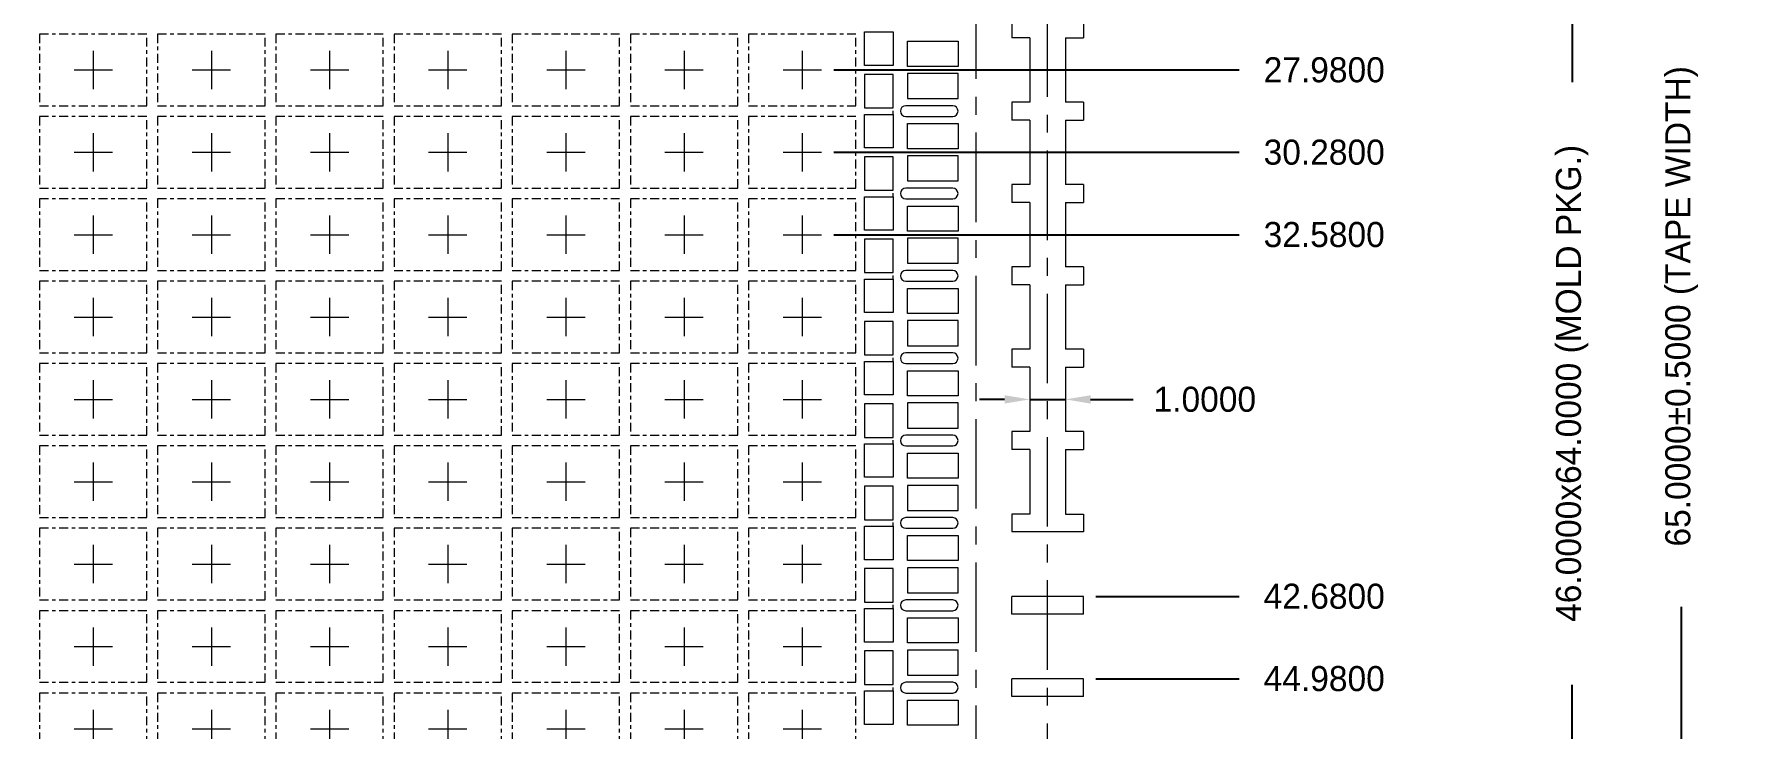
# Model space of a CAD drawing. Extents: x -231.9 to -154.2, y -116.6 to -30.5.
# Drawn here: x -201.84 to -154.21, y -86.15 to -66.75 of the extents above; entities that cross this region are included whole.
import ezdxf

# ---------------------------------------------------------------- set-up
doc = ezdxf.new("R2010")
doc.units = 0
doc.header["$MEASUREMENT"] = 0
doc.linetypes.add('CENTER', pattern=[2, 1.25, -0.25, 0.25, -0.25])
doc.linetypes.add('HIDDEN', pattern=[0.375, 0.25, -0.125])
for name, color, linetype, lineweight in [('Center', 1, 'Continuous', 5), ('Dim', 7, 'Continuous', 5), ('Half Etch BT', 4, 'Continuous', 5), ('LF', 7, 'Continuous', 13), ('Mold', 5, 'Continuous', 15), ('PKG', 6, 'Continuous', 18)]:
    doc.layers.add(name, color=color, linetype=linetype, lineweight=lineweight)
doc.styles.get("Standard").update_dxf_attribs({"font": ''})
doc.styles.get('Standard').set_extended_font_data('SWRomns')
doc.dimstyles.get("Standard").update_dxf_attribs({"dimtxt": 0.7, "dimasz": 0.7, "dimexe": 0.35, "dimexo": 0.35, "dimgap": 0.35, "dimtad": 0, "dimdec": 4, "dimzin": 0, "dimdsep": 46, "dimtxsty": 'Standard', "dimcen": 0, "dimadec": 0, "dimazin": 0, "dimtfac": 1, "dimtdec": 4, "dimtmove": 0, "dimatfit": 1, "dimfxl": 1, "dimtolj": 1, "dimtzin": 0, "dimarcsym": 0})

# ---------------------------------------------------------------- blocks, each defined once
blk = doc.blocks.new('*D0')
at = {"layer": 'Defpoints', "color": 0, "transparency": 16777216}
for p in [(188.477, 100.765), (188.477, 36.765), (205.126, 36.765)]:
    blk.add_point(p, dxfattribs=at)
at = {"layer": 'Dim', "color": 0, "lineweight": -2, "transparency": 16777216}
for p, q in [((188.827, 100.765), (205.476, 100.765)), ((205.126, 100.065), (205.126, 74.175)), ((205.126, 37.465), (205.126, 57.35)), ((188.827, 36.765), (205.476, 36.765))]:
    blk.add_line(p, q, dxfattribs=at)
at = {"layer": 'Dim', "color": 0, "transparency": 16777216}
for points in [[(205.009, 100.065), (205.243, 100.065), (205.126, 100.765)], [(205.009, 37.465), (205.243, 37.465), (205.126, 36.765)]]:
    blk.add_solid(points, dxfattribs=at)
at = {"layer": 'Dim', "color": 0, "transparency": 16777216, "insert": (205.126, 65.763), "char_height": 0.7, "attachment_point": 5, "rotation": 90}
blk.add_mtext('\\A1;46.0000x64.0000 (MOLD PKG.)', dxfattribs=at)
blk = doc.blocks.new('*D1')
at = {"layer": 'Defpoints', "color": 0, "transparency": 16777216}
for p in [(203.713, 101.265), (190.477, 36.265), (208.18, 36.265)]:
    blk.add_point(p, dxfattribs=at)
at = {"layer": 'Dim', "color": 0, "lineweight": -2, "transparency": 16777216}
for p, q in [((204.063, 101.265), (208.53, 101.265)), ((208.18, 100.565), (208.18, 76.31)), ((208.18, 36.965), (208.18, 59.52)), ((190.827, 36.265), (208.53, 36.265))]:
    blk.add_line(p, q, dxfattribs=at)
at = {"layer": 'Dim', "color": 0, "transparency": 16777216}
for points in [[(208.064, 100.565), (208.297, 100.565), (208.18, 101.265)], [(208.064, 36.965), (208.297, 36.965), (208.18, 36.265)]]:
    blk.add_solid(points, dxfattribs=at)
at = {"layer": 'Dim', "color": 0, "transparency": 16777216, "insert": (208.18, 67.915), "char_height": 0.7, "attachment_point": 5, "rotation": 90}
blk.add_mtext('\\A1;65.0000±0.5000 (TAPE WIDTH)', dxfattribs=at)
blk = doc.blocks.new('*D4')
at = {"layer": 'Defpoints', "color": 0, "transparency": 16777216}
for p in [(189.977, 65.315), (190.977, 65.315), (190.977, 65.315)]:
    blk.add_point(p, dxfattribs=at)
at = {"layer": 'Dim', "color": 0, "lineweight": -2, "transparency": 16777216}
for p, q in [((189.277, 65.315), (188.577, 65.315)), ((189.977, 65.315), (190.977, 65.315)), ((191.677, 65.315), (192.864, 65.315))]:
    blk.add_line(p, q, dxfattribs=at)
at = {"layer": 'Dim', "color": 0, "transparency": 16777216}
for points in [[(189.277, 65.432), (189.277, 65.199), (189.977, 65.315)], [(191.677, 65.432), (191.677, 65.199), (190.977, 65.315)]]:
    blk.add_solid(points, dxfattribs=at)
at = {"layer": 'Dim', "color": 0, "transparency": 16777216, "insert": (194.868, 65.315), "char_height": 0.7, "attachment_point": 5}
blk.add_mtext('\\A1;1.0000', dxfattribs=at)
blk = doc.blocks.new('*D14')
at = {"layer": 'Defpoints', "color": 0, "transparency": 16777216}
for p in [(165.477, 102.495), (136.259, 33.765), (141.077, 33.765)]:
    blk.add_point(p, dxfattribs=at)
at = {"layer": 'Dim', "color": 0, "lineweight": -2, "transparency": 16777216}
blk.add_line((140.727, 33.765), (136.259, 33.765), dxfattribs=at)
at = {"layer": 'Dim', "color": 0, "transparency": 16777216, "insert": (133.899, 33.765), "char_height": 0.7, "attachment_point": 5}
blk.add_mtext('\\A1;68.7300', dxfattribs=at)
blk = doc.blocks.new('*D15')
at = {"layer": 'Defpoints', "color": 0, "transparency": 16777216}
for p in [(165.477, 102.495), (180.477, 34.584), (180.477, 29.694)]:
    blk.add_point(p, dxfattribs=at)
at = {"layer": 'Dim', "color": 0, "lineweight": -2, "transparency": 16777216}
blk.add_line((180.477, 34.234), (180.477, 29.694), dxfattribs=at)
at = {"layer": 'Dim', "color": 0, "transparency": 16777216, "insert": (180.477, 27.366), "char_height": 0.7, "attachment_point": 5, "rotation": 90}
blk.add_mtext('\\A1;15.0000', dxfattribs=at)
blk = doc.blocks.new('*D16')
at = {"layer": 'Defpoints', "color": 0, "transparency": 16777216}
for p in [(165.477, 102.495), (152.277, 34.584), (152.277, 29.694)]:
    blk.add_point(p, dxfattribs=at)
at = {"layer": 'Dim', "color": 0, "lineweight": -2, "transparency": 16777216}
blk.add_line((152.277, 34.234), (152.277, 29.694), dxfattribs=at)
at = {"layer": 'Dim', "color": 0, "transparency": 16777216, "insert": (152.277, 27.366), "char_height": 0.7, "attachment_point": 5, "rotation": 90}
blk.add_mtext('\\A1;13.2000', dxfattribs=at)
blk = doc.blocks.new('*D17')
at = {"layer": 'Defpoints', "color": 0, "transparency": 16777216}
for p in [(165.477, 102.495), (153.277, 34.584), (153.277, 29.694)]:
    blk.add_point(p, dxfattribs=at)
at = {"layer": 'Dim', "color": 0, "lineweight": -2, "transparency": 16777216}
blk.add_line((153.277, 34.234), (153.277, 29.694), dxfattribs=at)
at = {"layer": 'Dim', "color": 0, "transparency": 16777216, "insert": (153.277, 27.366), "char_height": 0.7, "attachment_point": 5, "rotation": 90}
blk.add_mtext('\\A1;12.2000', dxfattribs=at)
blk = doc.blocks.new('*D19')
at = {"layer": 'Defpoints', "color": 0, "transparency": 16777216}
for p in [(165.477, 102.495), (180.928, 35.035), (195.825, 35.035)]:
    blk.add_point(p, dxfattribs=at)
at = {"layer": 'Dim', "color": 0, "lineweight": -2, "transparency": 16777216}
blk.add_line((181.278, 35.035), (195.825, 35.035), dxfattribs=at)
at = {"layer": 'Dim', "color": 0, "transparency": 16777216, "insert": (198.185, 35.035), "char_height": 0.7, "attachment_point": 5}
blk.add_mtext('\\A1;67.4600', dxfattribs=at)
blk = doc.blocks.new('*D23')
at = {"layer": 'Defpoints', "color": 0, "transparency": 16777216}
for p in [(165.477, 102.495), (136.259, 68.765), (142.477, 68.765)]:
    blk.add_point(p, dxfattribs=at)
at = {"layer": 'Dim', "color": 0, "lineweight": -2, "transparency": 16777216}
blk.add_line((142.127, 68.765), (136.259, 68.765), dxfattribs=at)
at = {"layer": 'Dim', "color": 0, "transparency": 16777216, "insert": (133.883, 68.765), "char_height": 0.7, "attachment_point": 5}
blk.add_mtext('\\A1;33.7300', dxfattribs=at)
blk = doc.blocks.new('*U24')
at = {"layer": 'PKG', "linetype": 'CENTER', "ltscale": 0.2}
blk.add_lwpolyline([(-1.5, -1), (1.5, -1), (1.5, 1), (-1.5, 1)], close=True, dxfattribs=at)
blk = doc.blocks.new('*U25')
at = {"layer": 'PKG', "color": 0, "linetype": 'ByBlock', "lineweight": -2}
for p in [(16.5, 34.5), (19.8, 34.5), (23.1, 34.5), (26.4, 34.5), (29.7, 34.5), (33, 34.5), (36.3, 34.5), (16.5, 32.2), (19.8, 32.2), (23.1, 32.2), (26.4, 32.2), (29.7, 32.2), (33, 32.2), (36.3, 32.2), (16.5, 29.9), (19.8, 29.9), (23.1, 29.9), (26.4, 29.9), (29.7, 29.9), (33, 29.9), (36.3, 29.9), (16.5, 27.6), (19.8, 27.6), (23.1, 27.6), (26.4, 27.6), (29.7, 27.6), (33, 27.6), (36.3, 27.6), (16.5, 25.3), (19.8, 25.3), (23.1, 25.3), (26.4, 25.3), (29.7, 25.3), (33, 25.3), (36.3, 25.3), (16.5, 23), (19.8, 23), (23.1, 23), (26.4, 23), (29.7, 23), (33, 23), (36.3, 23), (16.5, 20.7), (19.8, 20.7), (23.1, 20.7), (26.4, 20.7), (29.7, 20.7), (33, 20.7), (36.3, 20.7), (16.5, 18.4), (19.8, 18.4), (23.1, 18.4), (26.4, 18.4), (29.7, 18.4), (33, 18.4), (36.3, 18.4), (16.5, 16.1), (19.8, 16.1), (23.1, 16.1), (26.4, 16.1), (29.7, 16.1), (33, 16.1), (36.3, 16.1)]:
    blk.add_blockref('*U24', p, dxfattribs=at)
blk = doc.blocks.new('*U26')
at = {"layer": 'Center'}
for p, q in [((0, 0.535), (0, -0.535)), ((-0.535, 0), (0.535, 0))]:
    blk.add_line(p, q, dxfattribs=at)
blk = doc.blocks.new('*U27')
at = {"layer": 'Center', "color": 0, "linetype": 'ByBlock', "lineweight": -2}
for p in [(16.5, 34.5), (19.8, 34.5), (23.1, 34.5), (26.4, 34.5), (29.7, 34.5), (33, 34.5), (36.3, 34.5), (16.5, 32.2), (19.8, 32.2), (23.1, 32.2), (26.4, 32.2), (29.7, 32.2), (33, 32.2), (36.3, 32.2), (16.5, 29.9), (19.8, 29.9), (23.1, 29.9), (26.4, 29.9), (29.7, 29.9), (33, 29.9), (36.3, 29.9), (16.5, 27.6), (19.8, 27.6), (23.1, 27.6), (26.4, 27.6), (29.7, 27.6), (33, 27.6), (36.3, 27.6), (16.5, 25.3), (19.8, 25.3), (23.1, 25.3), (26.4, 25.3), (29.7, 25.3), (33, 25.3), (36.3, 25.3), (16.5, 23), (19.8, 23), (23.1, 23), (26.4, 23), (29.7, 23), (33, 23), (36.3, 23), (16.5, 20.7), (19.8, 20.7), (23.1, 20.7), (26.4, 20.7), (29.7, 20.7), (33, 20.7), (36.3, 20.7), (16.5, 18.4), (19.8, 18.4), (23.1, 18.4), (26.4, 18.4), (29.7, 18.4), (33, 18.4), (36.3, 18.4), (16.5, 16.1), (19.8, 16.1), (23.1, 16.1), (26.4, 16.1), (29.7, 16.1), (33, 16.1), (36.3, 16.1)]:
    blk.add_blockref('*U26', p, dxfattribs=at)
blk = doc.blocks.new('*D30')
at = {"layer": 'Defpoints', "color": 0, "transparency": 16777216}
for p in [(165.477, 102.495), (136.259, 75.915), (140.077, 75.915)]:
    blk.add_point(p, dxfattribs=at)
at = {"layer": 'Dim', "color": 0, "lineweight": -2, "transparency": 16777216}
blk.add_line((139.727, 75.915), (136.259, 75.915), dxfattribs=at)
at = {"layer": 'Dim', "color": 0, "transparency": 16777216, "insert": (133.882, 75.915), "char_height": 0.7, "attachment_point": 5}
blk.add_mtext('\\A1;26.5800', dxfattribs=at)
blk = doc.blocks.new('*D31')
at = {"layer": 'Defpoints', "color": 0, "transparency": 16777216}
for p in [(165.477, 102.495), (136.259, 38.615), (140.077, 38.615)]:
    blk.add_point(p, dxfattribs=at)
at = {"layer": 'Dim', "color": 0, "lineweight": -2, "transparency": 16777216}
blk.add_line((139.727, 38.615), (136.259, 38.615), dxfattribs=at)
at = {"layer": 'Dim', "color": 0, "transparency": 16777216, "insert": (133.899, 38.615), "char_height": 0.7, "attachment_point": 5}
blk.add_mtext('\\A1;63.8800', dxfattribs=at)
blk = doc.blocks.new('*D32')
at = {"layer": 'Defpoints', "color": 0, "transparency": 16777216}
for p in [(165.477, 102.495), (136.259, 52.915), (140.077, 52.915)]:
    blk.add_point(p, dxfattribs=at)
at = {"layer": 'Dim', "color": 0, "lineweight": -2, "transparency": 16777216}
blk.add_line((139.727, 52.915), (136.259, 52.915), dxfattribs=at)
at = {"layer": 'Dim', "color": 0, "transparency": 16777216, "insert": (133.882, 52.915), "char_height": 0.7, "attachment_point": 5}
blk.add_mtext('\\A1;49.5800', dxfattribs=at)
blk = doc.blocks.new('*D33')
at = {"layer": 'Defpoints', "color": 0, "transparency": 16777216}
for p in [(165.477, 102.495), (136.259, 61.615), (140.077, 61.615)]:
    blk.add_point(p, dxfattribs=at)
at = {"layer": 'Dim', "color": 0, "lineweight": -2, "transparency": 16777216}
blk.add_line((139.727, 61.615), (136.259, 61.615), dxfattribs=at)
at = {"layer": 'Dim', "color": 0, "transparency": 16777216, "insert": (133.882, 61.615), "char_height": 0.7, "attachment_point": 5}
blk.add_mtext('\\A1;40.8800', dxfattribs=at)
blk = doc.blocks.new('*D50')
at = {"layer": 'Defpoints', "color": 0, "transparency": 16777216}
for p in [(165.477, 102.495), (184.162, 74.515), (195.825, 74.515)]:
    blk.add_point(p, dxfattribs=at)
at = {"layer": 'Dim', "color": 0, "lineweight": -2, "transparency": 16777216}
blk.add_line((184.512, 74.515), (195.825, 74.515), dxfattribs=at)
at = {"layer": 'Dim', "color": 0, "transparency": 16777216, "insert": (198.202, 74.515), "char_height": 0.7, "attachment_point": 5}
blk.add_mtext('\\A1;27.9800', dxfattribs=at)
blk = doc.blocks.new('*D51')
at = {"layer": 'Defpoints', "color": 0, "transparency": 16777216}
for p in [(165.477, 102.495), (184.162, 72.215), (195.825, 72.215)]:
    blk.add_point(p, dxfattribs=at)
at = {"layer": 'Dim', "color": 0, "lineweight": -2, "transparency": 16777216}
blk.add_line((184.512, 72.215), (195.825, 72.215), dxfattribs=at)
at = {"layer": 'Dim', "color": 0, "transparency": 16777216, "insert": (198.201, 72.215), "char_height": 0.7, "attachment_point": 5}
blk.add_mtext('\\A1;30.2800', dxfattribs=at)
blk = doc.blocks.new('*D52')
at = {"layer": 'Defpoints', "color": 0, "transparency": 16777216}
for p in [(165.477, 102.495), (184.162, 69.915), (195.825, 69.915)]:
    blk.add_point(p, dxfattribs=at)
at = {"layer": 'Dim', "color": 0, "lineweight": -2, "transparency": 16777216}
blk.add_line((184.512, 69.915), (195.825, 69.915), dxfattribs=at)
at = {"layer": 'Dim', "color": 0, "transparency": 16777216, "insert": (198.201, 69.915), "char_height": 0.7, "attachment_point": 5}
blk.add_mtext('\\A1;32.5800', dxfattribs=at)
blk = doc.blocks.new('*D56')
at = {"layer": 'Defpoints', "color": 0, "transparency": 16777216}
for p in [(165.477, 102.495), (191.477, 59.815), (195.825, 59.815)]:
    blk.add_point(p, dxfattribs=at)
at = {"layer": 'Dim', "color": 0, "lineweight": -2, "transparency": 16777216}
blk.add_line((191.827, 59.815), (195.825, 59.815), dxfattribs=at)
at = {"layer": 'Dim', "color": 0, "transparency": 16777216, "insert": (198.202, 59.815), "char_height": 0.7, "attachment_point": 5}
blk.add_mtext('\\A1;42.6800', dxfattribs=at)
blk = doc.blocks.new('*D57')
at = {"layer": 'Defpoints', "color": 0, "transparency": 16777216}
for p in [(165.477, 102.495), (191.477, 57.515), (195.825, 57.515)]:
    blk.add_point(p, dxfattribs=at)
at = {"layer": 'Dim', "color": 0, "lineweight": -2, "transparency": 16777216}
blk.add_line((191.827, 57.515), (195.825, 57.515), dxfattribs=at)
at = {"layer": 'Dim', "color": 0, "transparency": 16777216, "insert": (198.202, 57.515), "char_height": 0.7, "attachment_point": 5}
blk.add_mtext('\\A1;44.9800', dxfattribs=at)
blk = doc.blocks.new('*D58')
at = {"layer": 'Defpoints', "color": 0, "transparency": 16777216}
for p in [(165.477, 102.495), (191.477, 55.215), (195.825, 55.215)]:
    blk.add_point(p, dxfattribs=at)
at = {"layer": 'Dim', "color": 0, "lineweight": -2, "transparency": 16777216}
blk.add_line((191.827, 55.215), (195.825, 55.215), dxfattribs=at)
at = {"layer": 'Dim', "color": 0, "transparency": 16777216, "insert": (198.202, 55.215), "char_height": 0.7, "attachment_point": 5}
blk.add_mtext('\\A1;47.2800', dxfattribs=at)

msp = doc.modelspace()

# ---------------------------------------------------------------- linework, layer by layer
at = {"layer": 'Center', "linetype": 'CENTER', "ltscale": 2}
msp.add_line((-173.53738, -108.49858), (-173.53738, -38.49858), dxfattribs=at)
at = {"layer": 'Half Etch BT', "linetype": 'HIDDEN', "ltscale": 0.25}
for p, q in [((-177.84738, -68.98858), (-177.84738, -68.80858)), ((-177.84738, -71.28858), (-177.84738, -71.10858)), ((-177.84738, -73.58858), (-177.84738, -73.40858)), ((-177.84738, -75.88858), (-177.84738, -75.70858)), ((-177.84738, -78.18858), (-177.84738, -78.00858)), ((-177.84738, -80.48858), (-177.84738, -80.30858)), ((-177.84738, -82.78858), (-177.84738, -82.60858)), ((-177.84738, -85.08858), (-177.84738, -84.90858))]:
    msp.add_line(p, q, dxfattribs=at)
at = {"layer": 'LF'}
for p, q in [((-174.53738, -66.34858), (-174.53738, -66.84858)), ((-172.53738, -66.34858), (-172.53738, -66.84858)), ((-174.03738, -66.84858), (-174.53738, -66.84858)), ((-174.03738, -66.84858), (-174.03738, -68.64858)), ((-173.03738, -66.84858), (-173.03738, -68.64858)), ((-173.03738, -66.84858), (-172.53738, -66.84858)), ((-174.03738, -68.64858), (-174.53738, -68.64858)), ((-174.53738, -68.64858), (-174.53738, -69.14858)), ((-172.53738, -68.64858), (-173.03738, -68.64858)), ((-172.53738, -68.64858), (-172.53738, -69.14858)), ((-174.03738, -69.14858), (-174.53738, -69.14858)), ((-174.03738, -69.14858), (-174.03738, -70.94858)), ((-173.03738, -69.14858), (-173.03738, -70.94858)), ((-173.03738, -69.14858), (-172.53738, -69.14858)), ((-174.03738, -70.94858), (-174.53738, -70.94858)), ((-174.53738, -70.94858), (-174.53738, -71.44858)), ((-172.53738, -70.94858), (-173.03738, -70.94858)), ((-172.53738, -70.94858), (-172.53738, -71.44858)), ((-174.03738, -71.44858), (-174.53738, -71.44858)), ((-174.03738, -71.44858), (-174.03738, -73.24858)), ((-173.03738, -71.44858), (-173.03738, -73.24858)), ((-173.03738, -71.44858), (-172.53738, -71.44858)), ((-174.03738, -73.24858), (-174.53738, -73.24858)), ((-174.53738, -73.24858), (-174.53738, -73.74858)), ((-172.53738, -73.24858), (-173.03738, -73.24858)), ((-172.53738, -73.24858), (-172.53738, -73.74858)), ((-174.03738, -73.74858), (-174.53738, -73.74858)), ((-174.03738, -73.74858), (-174.03738, -75.54858)), ((-173.03738, -73.74858), (-173.03738, -75.54858)), ((-173.03738, -73.74858), (-172.53738, -73.74858)), ((-174.03738, -75.54858), (-174.53738, -75.54858)), ((-174.53738, -75.54858), (-174.53738, -76.04858)), ((-172.53738, -75.54858), (-173.03738, -75.54858)), ((-172.53738, -75.54858), (-172.53738, -76.04858)), ((-174.03738, -76.04858), (-174.53738, -76.04858)), ((-174.03738, -76.04858), (-174.03738, -77.84858)), ((-173.03738, -76.04858), (-173.03738, -77.84858)), ((-173.03738, -76.04858), (-172.53738, -76.04858)), ((-174.03738, -77.84858), (-174.53738, -77.84858)), ((-174.53738, -77.84858), (-174.53738, -78.34858)), ((-172.53738, -77.84858), (-173.03738, -77.84858)), ((-172.53738, -77.84858), (-172.53738, -78.34858)), ((-174.03738, -78.34858), (-174.53738, -78.34858)), ((-174.03738, -78.34858), (-174.03738, -80.14858)), ((-173.03738, -78.34858), (-173.03738, -80.14858)), ((-173.03738, -78.34858), (-172.53738, -78.34858)), ((-174.03738, -80.14858), (-174.53738, -80.14858)), ((-174.53738, -80.14858), (-174.53738, -80.64858)), ((-173.03738, -80.14858), (-172.53738, -80.14858)), ((-172.53738, -80.14858), (-172.53738, -80.64858)), ((-172.53738, -80.64858), (-174.53738, -80.64858)), ((-172.53738, -82.44858), (-174.53738, -82.44858)), ((-174.53738, -82.94858), (-174.53738, -82.44858)), ((-172.53738, -82.94858), (-172.53738, -82.44858)), ((-172.53738, -82.94858), (-174.53738, -82.94858)), ((-172.53738, -84.74858), (-174.53738, -84.74858)), ((-174.53738, -85.24858), (-174.53738, -84.74858)), ((-172.53738, -85.24858), (-172.53738, -84.74858)), ((-172.53738, -85.24858), (-174.53738, -85.24858))]:
    msp.add_line(p, q, dxfattribs=at)
for points in [[(-178.64738, -66.68858), (-177.84738, -66.68858), (-177.84738, -67.62358), (-178.64738, -67.62358)], [(-177.44738, -66.94858), (-176.03738, -66.94858), (-176.03738, -67.64858), (-177.44738, -67.64858)], [(-178.64738, -68.80858), (-177.84738, -68.80858), (-177.84738, -67.87358), (-178.64738, -67.87358)], [(-177.44738, -68.54858), (-176.03738, -68.54858), (-176.03738, -67.84858), (-177.44738, -67.84858)], [(-178.64738, -68.98858), (-177.84738, -68.98858), (-177.84738, -69.92358), (-178.64738, -69.92358)], [(-177.44738, -69.24858), (-176.03738, -69.24858), (-176.03738, -69.94858), (-177.44738, -69.94858)], [(-178.64738, -71.10858), (-177.84738, -71.10858), (-177.84738, -70.17358), (-178.64738, -70.17358)], [(-177.44738, -70.84858), (-176.03738, -70.84858), (-176.03738, -70.14858), (-177.44738, -70.14858)], [(-178.64738, -71.28858), (-177.84738, -71.28858), (-177.84738, -72.22358), (-178.64738, -72.22358)], [(-177.44738, -71.54858), (-176.03738, -71.54858), (-176.03738, -72.24858), (-177.44738, -72.24858)], [(-178.64738, -73.40858), (-177.84738, -73.40858), (-177.84738, -72.47358), (-178.64738, -72.47358)], [(-177.44738, -73.14858), (-176.03738, -73.14858), (-176.03738, -72.44858), (-177.44738, -72.44858)], [(-178.64738, -73.58858), (-177.84738, -73.58858), (-177.84738, -74.52358), (-178.64738, -74.52358)], [(-177.44738, -73.84858), (-176.03738, -73.84858), (-176.03738, -74.54858), (-177.44738, -74.54858)], [(-178.64738, -75.70858), (-177.84738, -75.70858), (-177.84738, -74.77358), (-178.64738, -74.77358)], [(-177.44738, -75.44858), (-176.03738, -75.44858), (-176.03738, -74.74858), (-177.44738, -74.74858)], [(-178.64738, -75.88858), (-177.84738, -75.88858), (-177.84738, -76.82358), (-178.64738, -76.82358)], [(-177.44738, -76.14858), (-176.03738, -76.14858), (-176.03738, -76.84858), (-177.44738, -76.84858)], [(-178.64738, -78.00858), (-177.84738, -78.00858), (-177.84738, -77.07358), (-178.64738, -77.07358)], [(-177.44738, -77.74858), (-176.03738, -77.74858), (-176.03738, -77.04858), (-177.44738, -77.04858)], [(-178.64738, -78.18858), (-177.84738, -78.18858), (-177.84738, -79.12358), (-178.64738, -79.12358)], [(-177.44738, -78.44858), (-176.03738, -78.44858), (-176.03738, -79.14858), (-177.44738, -79.14858)], [(-178.64738, -80.30858), (-177.84738, -80.30858), (-177.84738, -79.37358), (-178.64738, -79.37358)], [(-177.44738, -80.04858), (-176.03738, -80.04858), (-176.03738, -79.34858), (-177.44738, -79.34858)], [(-178.64738, -80.48858), (-177.84738, -80.48858), (-177.84738, -81.42358), (-178.64738, -81.42358)], [(-177.44738, -80.74858), (-176.03738, -80.74858), (-176.03738, -81.44858), (-177.44738, -81.44858)], [(-178.64738, -82.60858), (-177.84738, -82.60858), (-177.84738, -81.67358), (-178.64738, -81.67358)], [(-177.44738, -82.34858), (-176.03738, -82.34858), (-176.03738, -81.64858), (-177.44738, -81.64858)], [(-178.64738, -82.78858), (-177.84738, -82.78858), (-177.84738, -83.72358), (-178.64738, -83.72358)], [(-177.44738, -83.04858), (-176.03738, -83.04858), (-176.03738, -83.74858), (-177.44738, -83.74858)], [(-178.64738, -84.90858), (-177.84738, -84.90858), (-177.84738, -83.97358), (-178.64738, -83.97358)], [(-177.44738, -84.64858), (-176.03738, -84.64858), (-176.03738, -83.94858), (-177.44738, -83.94858)], [(-178.64738, -85.08858), (-177.84738, -85.08858), (-177.84738, -86.02358), (-178.64738, -86.02358)], [(-177.44738, -85.34858), (-176.03738, -85.34858), (-176.03738, -86.04858), (-177.44738, -86.04858)]]:
    msp.add_lwpolyline(points, close=True, dxfattribs=at)
for points in [[(-177.49738, -69.04858), (-176.18738, -69.04858, 1), (-176.18738, -68.74858), (-177.49738, -68.74858, 1)], [(-177.49738, -71.34858), (-176.18738, -71.34858, 1), (-176.18738, -71.04858), (-177.49738, -71.04858, 1)], [(-177.49738, -73.64858), (-176.18738, -73.64858, 1), (-176.18738, -73.34858), (-177.49738, -73.34858, 1)], [(-177.49738, -75.94858), (-176.18738, -75.94858, 1), (-176.18738, -75.64858), (-177.49738, -75.64858, 1)], [(-177.49738, -78.24858), (-176.18738, -78.24858, 1), (-176.18738, -77.94858), (-177.49738, -77.94858, 1)], [(-177.49738, -80.54858), (-176.18738, -80.54858, 1), (-176.18738, -80.24858), (-177.49738, -80.24858, 1)], [(-177.49738, -82.84858), (-176.18738, -82.84858, 1), (-176.18738, -82.54858), (-177.49738, -82.54858, 1)], [(-177.49738, -85.14858), (-176.18738, -85.14858, 1), (-176.18738, -84.84858), (-177.49738, -84.84858, 1)]]:
    msp.add_lwpolyline(points, format="xyb", close=True, dxfattribs=at)
at = {"layer": 'Mold', "linetype": 'CENTER', "ltscale": 2}
msp.add_lwpolyline([(-175.53738, -105.49858), (-221.53738, -105.49858), (-221.53738, -41.49858), (-175.53738, -41.49858)], close=True, dxfattribs=at)

# ---------------------------------------------------------------- block references
at = {"layer": 'Center'}
msp.add_blockref('*U27', (-216.68738, -102.24858), dxfattribs=at)
at = {"layer": 'PKG'}
msp.add_blockref('*U25', (-216.68738, -102.24858), dxfattribs=at)

# ---------------------------------------------------------------- dimensions: what is measured, and where the dimension line sits
at = {"layer": 'Dim'}
for feature_location, offset, picture, middle in [((-223.93738, -66.34858), (-3.81851, 0), '*D30', (-230.13257, -66.34858)), ((-223.93738, -89.34858), (-3.81851, 0), '*D32', (-230.13257, -89.34858)), ((-223.93738, -80.64858), (-3.81851, 0), '*D33', (-230.13257, -80.64858)), ((-221.53738, -73.49858), (-6.21851, 0), '*D23', (-230.13208, -73.49858)), ((-223.93738, -103.64858), (-3.81851, 0), '*D31', (-230.11595, -103.64858)), ((-179.85273, -67.74858), (11.66317, 0), '*D50', (-165.81288, -67.74858)), ((-179.85273, -70.04858), (11.66317, 0), '*D51', (-165.81337, -70.04858)), ((-179.85273, -72.34858), (11.66317, 0), '*D52', (-165.81337, -72.34858)), ((-172.53738, -82.44858), (4.34782, 0), '*D56', (-165.81288, -82.44858)), ((-172.53738, -84.74858), (4.34782, 0), '*D57', (-165.81288, -84.74858)), ((-172.53738, -87.04858), (4.34782, 0), '*D58', (-165.81288, -87.04858))]:
    dim = msp.add_ordinate_dim(feature_location=feature_location, offset=offset, dtype=0, origin=(-198.53738, -39.76858), dimstyle='Standard', dxfattribs=at)
    dim.commit()
    dim.dimension.update_dxf_attribs({"geometry": picture, "text_midpoint": middle, "insert": (-364.01465, -142.26398)})
for feature_location, offset, dtype, picture, middle in [((-222.93738, -108.49858), (-4.81851, 0), 0, '*D14', (-230.11595, -108.49858)), ((-211.73738, -107.67973), (0, -4.89022), 1, '*D16', (-211.73738, -114.89774)), ((-210.73738, -107.67973), (0, -4.89022), 1, '*D17', (-210.73738, -114.89774)), ((-183.53738, -107.67973), (0, -4.89022), 1, '*D15', (-183.53738, -114.89774)), ((-183.08623, -107.22858), (14.89667, 0), 0, '*D19', (-165.8295, -107.22858))]:
    dim = msp.add_ordinate_dim(feature_location=feature_location, offset=offset, dtype=dtype, origin=(-198.53738, -39.76858), dimstyle='Standard', override={"dimfxl": 0.015}, dxfattribs=at)
    dim.commit()
    dim.dimension.update_dxf_attribs({"geometry": picture, "text_midpoint": middle, "insert": (-364.01465, -142.26398)})
dim = msp.add_linear_dim(base=(-155.83426, -105.99858), p1=(-160.30138, -40.99858), p2=(-173.53738, -105.99858), angle=90, text='<> (TAPE WIDTH)', dimstyle='Standard', override={"dimgap": 0.4, "dimtol": 1, "dimlim": 0, "dimtp": 0.5, "dimtm": 0.5}, dxfattribs=at)
dim.commit()
dim.dimension.update_dxf_attribs({"geometry": '*D1', "text_midpoint": (-155.83426, -74.34902), "dimtype": 128, "insert": (-364.01465, -142.26398)})
dim = msp.add_linear_dim(base=(-158.88879, -105.49858), p1=(-175.53738, -41.49858), p2=(-175.53738, -105.49858), angle=90, text='46.0000x<> (MOLD PKG.)', dimstyle='Standard', dxfattribs=at)
dim.commit()
dim.dimension.update_dxf_attribs({"geometry": '*D0', "text_midpoint": (-158.88879, -76.50146), "dimtype": 128, "insert": (-364.01465, -142.26398)})
dim = msp.add_linear_dim(base=(-173.03738, -76.94858), p1=(-174.03738, -76.94858), p2=(-173.03738, -76.94858), dimstyle='Standard', dxfattribs=at)
dim.commit()
dim.dimension.update_dxf_attribs({"geometry": '*D4', "text_midpoint": (-169.14688, -76.94858), "dimtype": 128, "insert": (-364.01465, -142.26398)})

doc.saveas('drawing.dxf')
